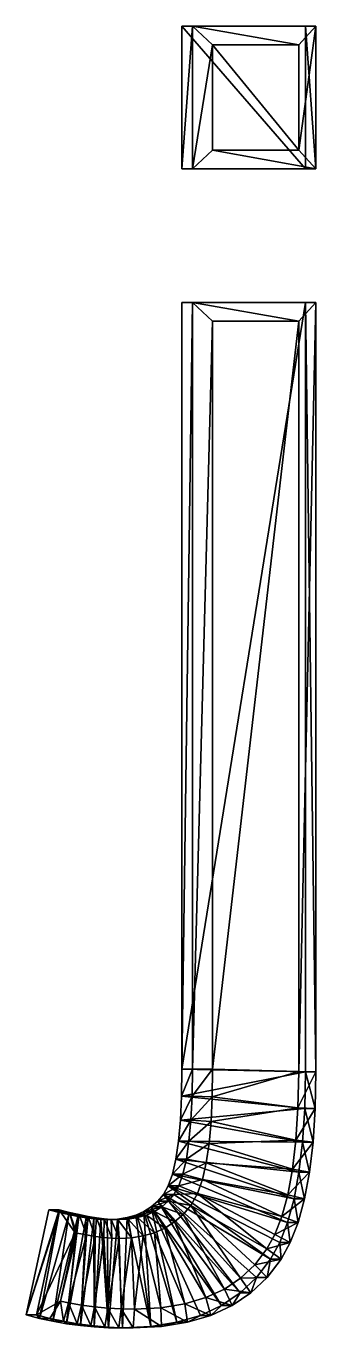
# Model space of a CAD drawing. Header units: metres. Extents: x -136 to 55, y -57 to 41.
# Drawn here: x 0.37 to 4.4, y -16.09 to 2.01 of the extents above; entities that cross this region are included whole.
import ezdxf

# ---------------------------------------------------------------- set-up
doc = ezdxf.new("R2010")
doc.units = ezdxf.units.M
doc.layers.get('0').update_dxf_attribs({"true_color": 0x57e057})

msp = doc.modelspace()

# ---------------------------------------------------------------- meshes
at = {"color": 74, "true_color": 0x58b11a}
mesh = msp.add_polyface(dxfattribs=at)
corners = [(4.257, 0.021, -0.187), (4.257, 2.008, -0.187), (4.404, 0.021, 1.334), (4.404, 2.008, 1.334), (2.54, 2.008, -0.022), (2.687, 2.008, 1.5), (2.54, 0.021, -0.022), (2.687, 0.021, 1.5), (4.257, -12.531, -0.187), (4.257, -1.835, -0.187), (4.404, -12.531, 1.334), (4.404, -1.835, 1.334), (2.54, -1.835, -0.022), (2.687, -1.835, 1.5), (2.54, -12.495, -0.022), (2.687, -12.495, 1.5), (4.404, 0.021, 1.334), (4.404, 2.008, 1.334), (2.687, 2.008, 1.5), (2.687, 0.021, 1.5), (4.404, -12.531, 1.334), (4.404, -1.835, 1.334), (2.687, -1.835, 1.5), (2.687, -12.495, 1.5), (4.164, 0.283, 1.577), (4.164, 1.746, 1.577), (2.968, 1.746, 1.692), (2.968, 0.283, 1.692), (4.164, -12.529, 1.577), (4.164, -2.097, 1.577), (2.968, -2.097, 1.692), (2.968, -12.497, 1.692)]
mesh.append_faces([[corners[k] for k in face] for face in [(26, 24, 25), (4, 0, 6), (9, 14, 12)]], dxfattribs={"vtx0": -1, "color": 74})
mesh.append_faces([[corners[k] for k in face] for face in [(8, 14, 9)]], dxfattribs={"vtx0": -1, "vtx1": -1, "color": 74})
mesh.append_faces([[corners[k] for k in face] for face in [(0, 1, 2), (1, 4, 3), (4, 6, 5), (6, 0, 7), (8, 9, 10), (9, 12, 11), (12, 14, 13), (2, 3, 16), (3, 5, 17), (5, 7, 18), (7, 2, 19), (10, 11, 20), (11, 13, 21), (13, 15, 22), (16, 17, 24), (17, 18, 25), (18, 19, 26), (19, 16, 27), (20, 21, 28), (21, 22, 29), (22, 23, 30)]], dxfattribs={"vtx1": -1, "color": 74})
mesh.append_faces([[corners[k] for k in face] for face in [(1, 3, 2), (4, 5, 3), (6, 7, 5), (0, 2, 7), (9, 11, 10), (12, 13, 11), (14, 15, 13), (3, 17, 16), (5, 18, 17), (7, 19, 18), (2, 16, 19), (11, 21, 20), (13, 22, 21), (15, 23, 22), (17, 25, 24), (18, 26, 25), (19, 27, 26), (16, 24, 27), (21, 29, 28), (22, 30, 29), (23, 31, 30), (26, 27, 24), (29, 30, 31), (4, 1, 0)]], dxfattribs={"vtx2": -1, "color": 74})
mesh = msp.add_polyface(dxfattribs=at)
corners = [(4.218, -13.508, -0.183), (4.247, -13.043, -0.186), (4.364, -13.508, 1.338), (4.394, -13.043, 1.335), (4.257, -12.531, -0.187), (4.404, -12.531, 1.334), (2.54, -12.495, -0.022), (2.535, -12.872, -0.021), (2.687, -12.495, 1.5), (2.681, -12.872, 1.5), (2.519, -13.206, -0.02), (2.666, -13.206, 1.502), (2.493, -13.498, -0.017), (2.639, -13.498, 1.504), (2.456, -13.747, -0.014), (4.364, -13.508, 1.338), (4.315, -13.927, 1.343), (4.394, -13.043, 1.335), (4.404, -12.531, 1.334), (2.687, -12.495, 1.5), (2.681, -12.872, 1.5), (2.666, -13.206, 1.502), (2.639, -13.498, 1.504), (2.603, -13.747, 1.508), (4.125, -13.484, 1.581), (4.078, -13.887, 1.585), (4.154, -13.032, 1.578), (4.164, -12.529, 1.577), (2.968, -12.497, 1.692), (2.963, -12.88, 1.693), (2.947, -13.224, 1.694), (2.919, -13.529, 1.697), (2.603, -13.747, 1.508), (4.164, -2.097, 1.577), (4.168, -13.927, -0.178)]
mesh.append_faces([[corners[k] for k in face] for face in [(1, 7, 4), (0, 10, 1), (34, 12, 0)]], dxfattribs={"vtx0": -1, "vtx1": -1, "color": 74})
mesh.append_faces([[corners[k] for k in face] for face in [(27, 28, 29), (26, 29, 30), (24, 30, 31), (4, 7, 6), (1, 10, 7), (0, 12, 10)]], dxfattribs={"vtx0": -1, "vtx2": -1, "color": 74})
mesh.append_faces([[corners[k] for k in face] for face in [(0, 1, 2), (1, 4, 3), (6, 7, 8), (7, 10, 9), (10, 12, 11), (12, 14, 13), (2, 3, 15), (3, 5, 17), (8, 9, 19), (9, 11, 20), (11, 13, 21), (13, 23, 22), (15, 17, 24), (17, 18, 26), (19, 20, 28), (20, 21, 29), (21, 22, 30), (22, 32, 31)]], dxfattribs={"vtx1": -1, "color": 74})
mesh.append_faces([[corners[k] for k in face] for face in [(27, 33, 28), (26, 27, 29), (24, 26, 30), (25, 24, 31)]], dxfattribs={"vtx1": -1, "vtx2": -1, "color": 74})
mesh.append_faces([[corners[k] for k in face] for face in [(1, 3, 2), (4, 5, 3), (7, 9, 8), (10, 11, 9), (12, 13, 11), (2, 15, 16), (3, 17, 15), (5, 18, 17), (9, 20, 19), (11, 21, 20), (13, 22, 21), (15, 24, 25), (17, 26, 24), (18, 27, 26), (20, 29, 28), (21, 30, 29), (22, 31, 30)]], dxfattribs={"vtx2": -1, "color": 74})
mesh = msp.add_polyface(dxfattribs=at)
corners = [(4.01, -14.625, -0.163), (4.099, -14.299, -0.172), (4.156, -14.625, 1.358), (4.245, -14.299, 1.35), (4.168, -13.927, -0.178), (4.315, -13.927, 1.343), (4.218, -13.508, -0.183), (4.364, -13.508, 1.338), (2.456, -13.747, -0.014), (2.603, -13.747, 1.508), (2.639, -13.498, 1.504), (2.409, -13.953, -0.009), (2.555, -13.953, 1.512), (2.351, -14.117, -0.003), (2.498, -14.117, 1.518), (4.156, -14.625, 1.358), (4.245, -14.299, 1.35), (4.315, -13.927, 1.343), (2.603, -13.747, 1.508), (2.639, -13.498, 1.504), (2.555, -13.953, 1.512), (2.498, -14.117, 1.518), (2.429, -14.238, 1.525), (3.929, -14.543, 1.6), (4.012, -14.24, 1.592), (4.078, -13.887, 1.585), (4.364, -13.508, 1.338), (2.88, -13.796, 1.701), (2.919, -13.529, 1.697), (2.827, -14.027, 1.706), (2.757, -14.226, 1.712), (2.429, -14.238, 1.525), (2.665, -14.389, 1.721), (2.35, -14.33, 1.532), (2.557, -14.516, 1.732), (3.832, -14.793, 1.609), (3.721, -14.994, 1.62), (2.493, -13.498, -0.017), (3.901, -14.905, -0.153), (3.772, -15.138, -0.14), (2.283, -14.238, 0.003)]
mesh.append_faces([[corners[k] for k in face] for face in [(1, 8, 4), (0, 11, 1), (38, 13, 0)]], dxfattribs={"vtx0": -1, "vtx1": -1, "color": 74})
mesh.append_faces([[corners[k] for k in face] for face in [(25, 28, 27), (24, 27, 29), (23, 29, 30), (36, 30, 32), (4, 8, 37), (1, 11, 8), (0, 13, 11), (39, 40, 13)]], dxfattribs={"vtx0": -1, "vtx2": -1, "color": 74})
mesh.append_faces([[corners[k] for k in face] for face in [(0, 1, 2), (1, 4, 3), (4, 6, 5), (8, 11, 9), (2, 3, 15), (3, 5, 16), (5, 7, 17), (9, 12, 18), (12, 14, 20), (14, 22, 21), (15, 16, 23), (16, 17, 24), (17, 26, 25), (18, 20, 27), (20, 21, 29), (21, 31, 30), (31, 33, 32)]], dxfattribs={"vtx1": -1, "color": 74})
mesh.append_faces([[corners[k] for k in face] for face in [(24, 25, 27), (23, 24, 29), (35, 23, 30)]], dxfattribs={"vtx1": -1, "vtx2": -1, "color": 74})
mesh.append_faces([[corners[k] for k in face] for face in [(1, 3, 2), (4, 5, 3), (6, 7, 5), (8, 9, 10), (11, 12, 9), (13, 14, 12), (3, 16, 15), (5, 17, 16), (9, 18, 19), (12, 20, 18), (14, 21, 20), (16, 24, 23), (17, 25, 24), (18, 27, 28), (20, 29, 27), (21, 30, 29), (31, 32, 30), (33, 34, 32)]], dxfattribs={"vtx2": -1, "color": 74})
mesh = msp.add_polyface(dxfattribs=at)
corners = [(2.409, -13.953, -0.009), (2.351, -14.117, -0.003), (2.555, -13.953, 1.512), (2.283, -14.238, 0.003), (2.498, -14.117, 1.518), (2.429, -14.238, 1.525), (2.204, -14.33, 0.011), (2.35, -14.33, 1.532), (2.114, -14.409, 0.019), (2.26, -14.409, 1.541), (2.013, -14.473, 0.029), (2.16, -14.473, 1.551), (1.901, -14.523, 0.04), (2.048, -14.523, 1.561), (1.779, -14.558, 0.052), (1.925, -14.558, 1.573), (1.646, -14.58, 0.065), (1.208, -14.562, 0.107), (1.354, -14.562, 1.628), (1.461, -14.576, 1.618), (1.092, -14.543, 0.118), (1.238, -14.543, 1.639), (0.967, -14.518, 0.13), (1.114, -14.518, 1.651), (0.834, -14.488, 0.143), (0.98, -14.488, 1.664), (0.691, -14.452, 0.156), (0.837, -14.452, 1.678), (2.429, -14.238, 1.525), (2.498, -14.117, 1.518), (2.35, -14.33, 1.532), (2.26, -14.409, 1.541), (2.16, -14.473, 1.551), (2.048, -14.523, 1.561), (1.925, -14.558, 1.573), (1.792, -14.58, 1.586), (1.354, -14.562, 1.628), (1.461, -14.576, 1.618), (1.238, -14.543, 1.639), (1.114, -14.518, 1.651), (0.98, -14.488, 1.664), (0.837, -14.452, 1.678), (2.557, -14.516, 1.732), (2.437, -14.62, 1.743), (2.304, -14.704, 1.756)]
mesh.append_faces([[corners[k] for k in face] for face in [(0, 1, 2), (1, 3, 4), (3, 6, 5), (6, 8, 7), (8, 10, 9), (10, 12, 11), (12, 14, 13), (14, 16, 15), (17, 20, 18), (20, 22, 21), (22, 24, 23), (24, 26, 25), (5, 7, 28), (7, 9, 30), (9, 11, 31), (11, 13, 32), (13, 15, 33), (15, 35, 34), (18, 21, 36), (21, 23, 38), (23, 25, 39), (25, 27, 40), (30, 31, 42), (31, 32, 43), (32, 33, 44)]], dxfattribs={"vtx1": -1, "color": 74})
mesh.append_faces([[corners[k] for k in face] for face in [(3, 5, 4), (6, 7, 5), (8, 9, 7), (10, 11, 9), (12, 13, 11), (14, 15, 13), (17, 18, 19), (20, 21, 18), (22, 23, 21), (24, 25, 23), (26, 27, 25), (5, 28, 29), (7, 30, 28), (9, 31, 30), (11, 32, 31), (13, 33, 32), (15, 34, 33), (18, 36, 37), (21, 38, 36), (23, 39, 38), (25, 40, 39), (27, 41, 40), (31, 43, 42)]], dxfattribs={"vtx2": -1, "color": 74})
mesh = msp.add_polyface(dxfattribs=at)
corners = [(2.798, -15.918, -0.046), (2.944, -15.918, 1.475), (2.617, -16.015, 1.507), (3.091, -15.781, -0.075), (3.238, -15.781, 1.447), (3.352, -15.606, -0.1), (3.498, -15.606, 1.422), (3.578, -15.392, -0.122), (3.725, -15.392, 1.4), (3.772, -15.138, -0.14), (3.918, -15.138, 1.381), (3.901, -14.905, -0.153), (4.047, -14.905, 1.369), (4.01, -14.625, -0.163), (4.156, -14.625, 1.358), (2.944, -15.918, 1.475), (2.617, -16.015, 1.507), (3.238, -15.781, 1.447), (3.498, -15.606, 1.422), (3.725, -15.392, 1.4), (3.918, -15.138, 1.381), (4.047, -14.905, 1.369), (4.156, -14.625, 1.358), (2.873, -15.672, 1.701), (2.58, -15.759, 1.729), (3.131, -15.552, 1.676), (3.356, -15.4, 1.655), (3.552, -15.215, 1.636), (3.721, -14.994, 1.62), (3.832, -14.793, 1.609), (3.929, -14.543, 1.6), (2.757, -14.226, 1.712), (2.665, -14.389, 1.721), (2.557, -14.516, 1.732), (2.437, -14.62, 1.743), (2.351, -14.117, -0.003), (2.283, -14.238, 0.003), (2.204, -14.33, 0.011)]
mesh.append_faces([[corners[k] for k in face] for face in [(9, 35, 11), (7, 36, 9), (5, 36, 7), (3, 37, 5)]], dxfattribs={"vtx0": -1, "vtx1": -1, "color": 74})
mesh.append_faces([[corners[k] for k in face] for face in [(26, 32, 33)]], dxfattribs={"vtx0": -1, "vtx2": -1, "color": 74})
mesh.append_faces([[corners[k] for k in face] for face in [(0, 3, 1), (3, 5, 4), (5, 7, 6), (7, 9, 8), (9, 11, 10), (11, 13, 12), (1, 4, 15), (4, 6, 17), (6, 8, 18), (8, 10, 19), (10, 12, 20), (12, 14, 21), (15, 17, 23), (17, 18, 25), (18, 19, 26), (19, 20, 27), (20, 21, 28), (21, 22, 29)]], dxfattribs={"vtx1": -1, "color": 74})
mesh.append_faces([[corners[k] for k in face] for face in [(28, 29, 31), (27, 28, 32), (26, 27, 32), (25, 26, 33), (23, 25, 34)]], dxfattribs={"vtx1": -1, "vtx2": -1, "color": 74})
mesh.append_faces([[corners[k] for k in face] for face in [(0, 1, 2), (3, 4, 1), (5, 6, 4), (7, 8, 6), (9, 10, 8), (11, 12, 10), (13, 14, 12), (1, 15, 16), (4, 17, 15), (6, 18, 17), (8, 19, 18), (10, 20, 19), (12, 21, 20), (14, 22, 21), (15, 23, 24), (17, 25, 23), (18, 26, 25), (19, 27, 26), (20, 28, 27), (21, 29, 28), (22, 30, 29)]], dxfattribs={"vtx2": -1, "color": 74})
mesh = msp.add_polyface(dxfattribs=at)
corners = [(1.716, -16.093, 0.058), (1.863, -16.093, 1.579), (1.665, -16.09, 1.598), (2.11, -16.074, 0.02), (2.257, -16.074, 1.541), (2.471, -16.015, -0.015), (2.617, -16.015, 1.507), (2.798, -15.918, -0.046), (1.646, -14.58, 0.065), (1.792, -14.58, 1.586), (1.925, -14.558, 1.573), (1.863, -16.093, 1.579), (1.665, -16.09, 1.598), (2.257, -16.074, 1.541), (2.617, -16.015, 1.507), (2.944, -15.918, 1.475), (1.792, -14.58, 1.586), (1.925, -14.558, 1.573), (1.648, -14.587, 1.6), (1.696, -15.828, 1.815), (1.88, -15.831, 1.797), (2.25, -15.813, 1.761), (2.58, -15.759, 1.729), (2.944, -15.918, 1.475), (2.16, -14.473, 1.551), (2.304, -14.704, 1.756), (2.437, -14.62, 1.743), (2.048, -14.523, 1.561), (2.158, -14.769, 1.77), (2.003, -14.814, 1.785), (1.84, -14.841, 1.801), (1.648, -14.587, 1.6), (3.131, -15.552, 1.676), (2.557, -14.516, 1.732), (2.873, -15.672, 1.701), (1.671, -14.849, 1.817), (3.352, -15.606, -0.1), (2.204, -14.33, 0.011), (2.283, -14.238, 0.003), (3.091, -15.781, -0.075), (2.114, -14.409, 0.019), (2.013, -14.473, 0.029), (1.901, -14.523, 0.04), (1.779, -14.558, 0.052)]
mesh.append_faces([[corners[k] for k in face] for face in [(7, 40, 39), (5, 40, 7), (3, 41, 5), (0, 43, 3)]], dxfattribs={"vtx0": -1, "vtx1": -1, "color": 74})
mesh.append_faces([[corners[k] for k in face] for face in [(32, 33, 26), (34, 26, 25), (22, 25, 28), (21, 28, 29), (20, 29, 30), (19, 30, 35), (36, 37, 38), (39, 40, 37), (5, 41, 40), (3, 42, 41), (3, 43, 42)]], dxfattribs={"vtx0": -1, "vtx2": -1, "color": 74})
mesh.append_faces([[corners[k] for k in face] for face in [(0, 3, 1), (3, 5, 4), (5, 7, 6), (1, 4, 11), (4, 6, 13), (6, 15, 14), (9, 18, 16), (12, 11, 19), (11, 13, 20), (13, 14, 21), (14, 23, 22), (27, 17, 28), (17, 16, 29), (16, 31, 30)]], dxfattribs={"vtx1": -1, "color": 74})
mesh.append_faces([[corners[k] for k in face] for face in [(22, 34, 25), (21, 22, 28), (20, 21, 29), (19, 20, 30)]], dxfattribs={"vtx1": -1, "vtx2": -1, "color": 74})
mesh.append_faces([[corners[k] for k in face] for face in [(0, 1, 2), (3, 4, 1), (5, 6, 4), (8, 9, 10), (1, 11, 12), (4, 13, 11), (6, 14, 13), (9, 16, 17), (11, 20, 19), (13, 21, 20), (14, 22, 21), (24, 25, 26), (27, 28, 25), (17, 29, 28), (16, 30, 29)]], dxfattribs={"vtx2": -1, "color": 74})
mesh = msp.add_polyface(dxfattribs=at)
corners = [(1.646, -14.58, 0.065), (1.501, -14.587, 0.078), (1.792, -14.58, 1.586), (1.648, -14.587, 1.6), (1.412, -14.584, 0.087), (1.559, -14.584, 1.608), (1.315, -14.576, 0.096), (1.461, -14.576, 1.618), (1.208, -14.562, 0.107), (0.691, -14.452, 0.156), (0.374, -15.912, 0.187), (0.837, -14.452, 1.678), (0.521, -15.912, 1.708), (1.648, -14.587, 1.6), (1.792, -14.58, 1.586), (1.559, -14.584, 1.608), (1.461, -14.576, 1.618), (1.354, -14.562, 1.628), (0.837, -14.452, 1.678), (0.521, -15.912, 1.708), (1.671, -14.849, 1.817), (1.84, -14.841, 1.801), (1.565, -14.846, 1.827), (1.454, -14.836, 1.838), (1.354, -14.562, 1.628), (1.337, -14.821, 1.849), (1.238, -14.543, 1.639), (1.213, -14.8, 1.861), (1.114, -14.518, 1.651), (1.081, -14.774, 1.874), (0.98, -14.488, 1.664), (1.057, -14.769, 1.876), (0.851, -15.719, 1.896), (0.966, -15.744, 1.885), (1.145, -15.775, 1.868), (1.327, -15.8, 1.85), (1.51, -15.817, 1.832), (0.834, -14.488, 0.143), (0.967, -14.518, 0.13), (0.56, -15.96, 0.169), (1.092, -14.543, 0.118), (0.748, -16.001, 0.151), (0.938, -16.034, 0.133), (1.13, -16.06, 0.114), (1.323, -16.078, 0.096), (1.519, -16.09, 0.077), (1.716, -16.093, 0.058), (1.779, -14.558, 0.052)]
mesh.append_faces([[corners[k] for k in face] for face in [(30, 18, 31)]], dxfattribs={"color": 74})
mesh.append_faces([[corners[k] for k in face] for face in [(37, 10, 9)]], dxfattribs={"vtx0": -1, "color": 74})
mesh.append_faces([[corners[k] for k in face] for face in [(22, 36, 20), (38, 39, 37), (40, 41, 38), (8, 42, 40), (6, 43, 8), (4, 44, 6), (1, 45, 4)]], dxfattribs={"vtx0": -1, "vtx1": -1, "color": 74})
mesh.append_faces([[corners[k] for k in face] for face in [(29, 32, 33), (27, 33, 34), (46, 0, 47)]], dxfattribs={"vtx0": -1, "vtx2": -1, "color": 74})
mesh.append_faces([[corners[k] for k in face] for face in [(0, 1, 2), (1, 4, 3), (4, 6, 5), (6, 8, 7), (9, 10, 11), (3, 5, 13), (5, 7, 15), (7, 17, 16), (11, 12, 18), (13, 15, 20), (15, 16, 22), (16, 24, 23), (24, 26, 25), (26, 28, 27), (28, 30, 29), (18, 19, 31)]], dxfattribs={"vtx1": -1, "color": 74})
mesh.append_faces([[corners[k] for k in face] for face in [(27, 29, 33), (25, 27, 34), (23, 25, 35), (22, 23, 36), (1, 0, 45)]], dxfattribs={"vtx1": -1, "vtx2": -1, "color": 74})
mesh.append_faces([[corners[k] for k in face] for face in [(1, 3, 2), (4, 5, 3), (6, 7, 5), (10, 12, 11), (3, 13, 14), (5, 15, 13), (7, 16, 15), (12, 19, 18), (13, 20, 21), (15, 22, 20), (16, 23, 22), (24, 25, 23), (26, 27, 25), (28, 29, 27), (30, 31, 29), (29, 31, 32)]], dxfattribs={"vtx2": -1, "color": 74})
mesh = msp.add_polyface(dxfattribs=at)
corners = [(0.56, -15.96, 0.169), (0.748, -16.001, 0.151), (0.707, -15.96, 1.69), (0.895, -16.001, 1.672), (0.938, -16.034, 0.133), (1.084, -16.034, 1.654), (1.13, -16.06, 0.114), (1.276, -16.06, 1.636), (1.323, -16.078, 0.096), (1.47, -16.078, 1.617), (1.519, -16.09, 0.077), (1.665, -16.09, 1.598), (1.716, -16.093, 0.058), (0.374, -15.912, 0.187), (0.521, -15.912, 1.708), (0.707, -15.96, 1.69), (0.895, -16.001, 1.672), (1.084, -16.034, 1.654), (1.276, -16.06, 1.636), (1.47, -16.078, 1.617), (1.665, -16.09, 1.598), (1.863, -16.093, 1.579), (0.521, -15.912, 1.708), (0.851, -15.719, 1.896), (0.966, -15.744, 1.885), (1.145, -15.775, 1.868), (1.327, -15.8, 1.85), (1.51, -15.817, 1.832), (1.696, -15.828, 1.815), (1.057, -14.769, 1.876), (1.337, -14.821, 1.849), (1.454, -14.836, 1.838), (1.671, -14.849, 1.817), (0.834, -14.488, 0.143), (0.967, -14.518, 0.13), (1.092, -14.543, 0.118), (1.208, -14.562, 0.107), (1.315, -14.576, 0.096), (1.412, -14.584, 0.087), (1.646, -14.58, 0.065)]
mesh.append_faces([[corners[k] for k in face] for face in [(22, 15, 23)]], dxfattribs={"color": 74})
mesh.append_faces([[corners[k] for k in face] for face in [(10, 39, 12)]], dxfattribs={"vtx0": -1, "vtx1": -1, "color": 74})
mesh.append_faces([[corners[k] for k in face] for face in [(30, 25, 26), (31, 26, 27), (33, 0, 13), (34, 1, 0), (35, 4, 1), (36, 6, 4), (37, 8, 6), (38, 10, 8)]], dxfattribs={"vtx0": -1, "vtx2": -1, "color": 74})
mesh.append_faces([[corners[k] for k in face] for face in [(0, 1, 2), (1, 4, 3), (4, 6, 5), (6, 8, 7), (8, 10, 9), (10, 12, 11), (13, 0, 14), (2, 3, 15), (3, 5, 16), (5, 7, 17), (7, 9, 18), (9, 11, 19), (11, 21, 20), (14, 2, 22), (15, 16, 23), (16, 17, 24), (17, 18, 25), (18, 19, 26), (19, 20, 27)]], dxfattribs={"vtx1": -1, "color": 74})
mesh.append_faces([[corners[k] for k in face] for face in [(27, 28, 32)]], dxfattribs={"vtx1": -1, "vtx2": -1, "color": 74})
mesh.append_faces([[corners[k] for k in face] for face in [(1, 3, 2), (4, 5, 3), (6, 7, 5), (8, 9, 7), (10, 11, 9), (0, 2, 14), (3, 16, 15), (5, 17, 16), (7, 18, 17), (9, 19, 18), (11, 20, 19), (2, 15, 22), (16, 24, 23), (17, 25, 24), (18, 26, 25), (19, 27, 26), (20, 28, 27), (22, 23, 29)]], dxfattribs={"vtx2": -1, "color": 74})

doc.saveas('drawing.dxf')
